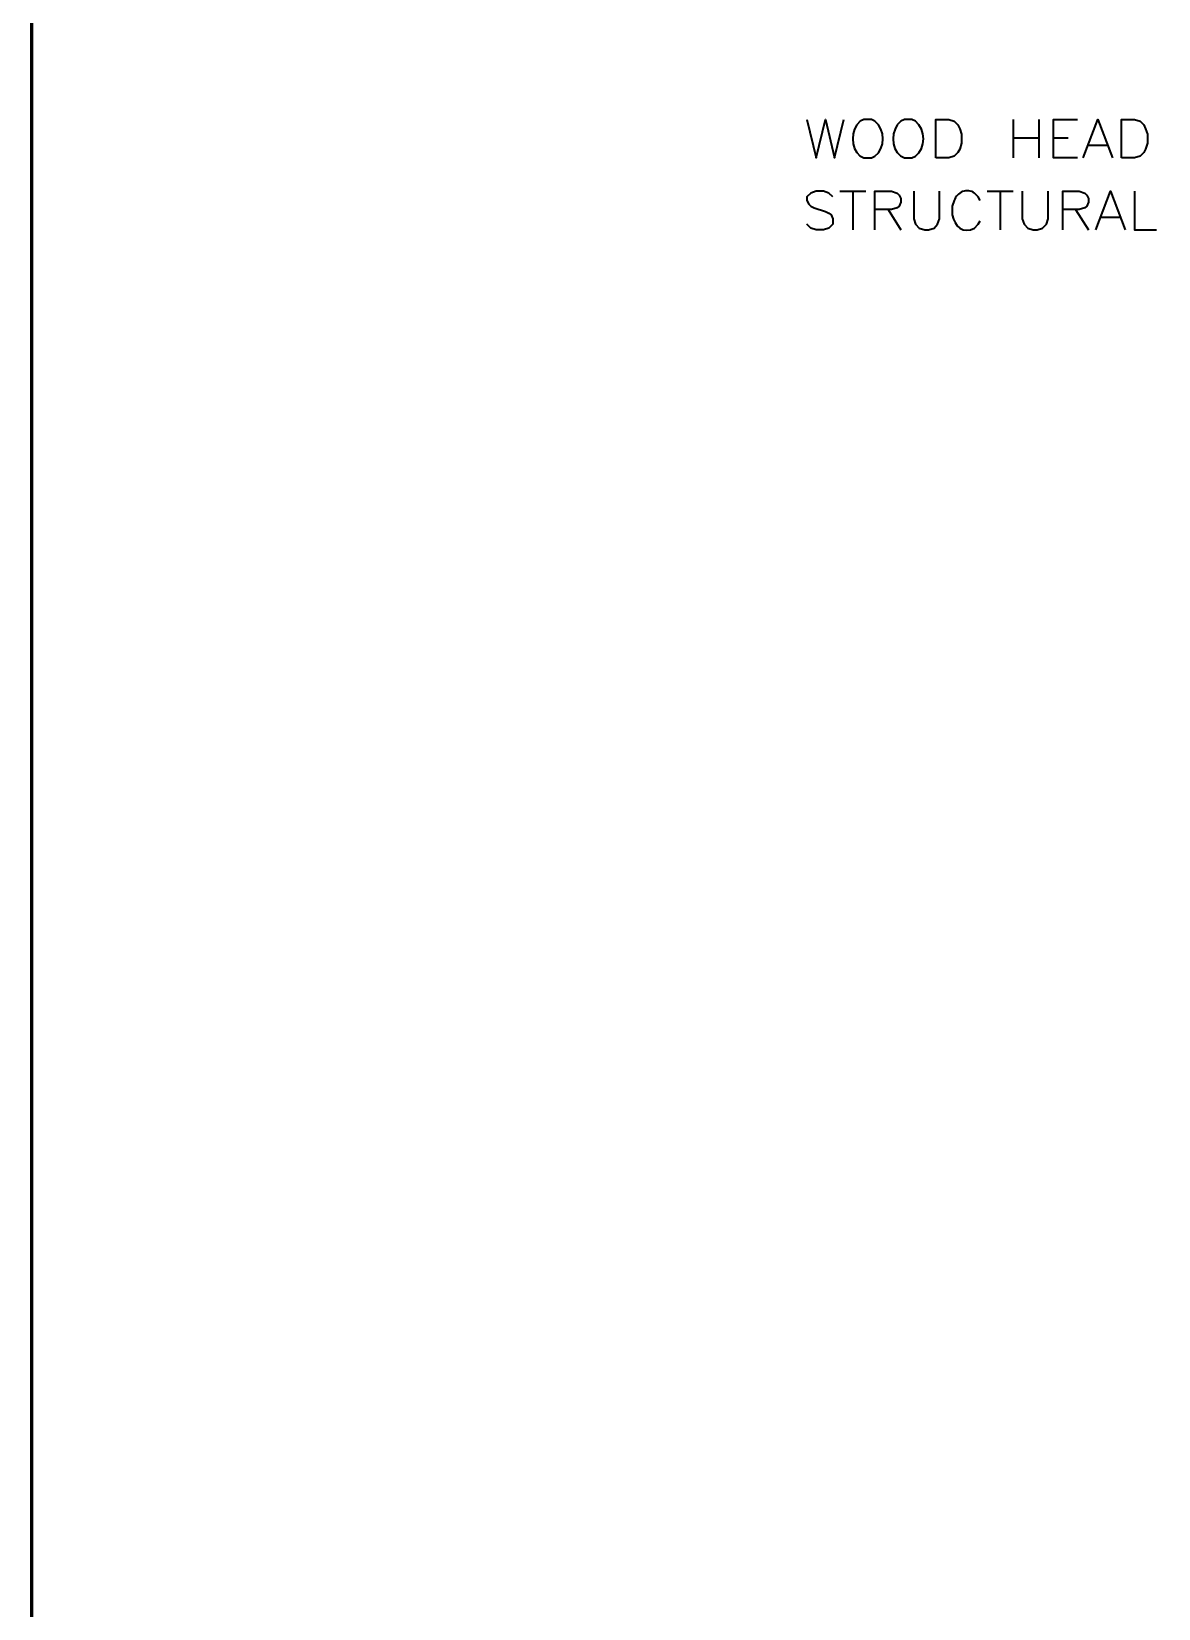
# Model space of a CAD drawing. Header units: inches. Extents: x 5 to 516, y -193 to 129.
# Drawn here: x 14.9 to 18.55, y -188.21 to -183.11 of the extents above; entities that cross this region are included whole.
import ezdxf

# ---------------------------------------------------------------- set-up
doc = ezdxf.new("R2010")
doc.units = ezdxf.units.IN
doc.header["$MEASUREMENT"] = 0
doc.layers.add('PDF7_Geometry', color=7, linetype='Continuous')

msp = doc.modelspace()

# ---------------------------------------------------------------- linework, layer by layer
at = {"layer": 'PDF7_Geometry', "lineweight": 60}
msp.add_lwpolyline([(59.9013316, -193.1846724), (59.9013316, -163.1857822), (14.901328, -163.1857822), (14.901328, -193.1846724)], dxfattribs=at)
at = {"layer": 'PDF7_Geometry', "lineweight": 35}
for points in [[(17.410219, -183.3980064), (17.440219, -183.5224509), (17.470219, -183.3980064), (17.4991079, -183.5224509), (17.5291079, -183.3980064)], [(17.6302183, -183.403562), (17.6191072, -183.3980064), (17.5946628, -183.3980064), (17.5824405, -183.403562), (17.5713294, -183.4157842)], [(17.7613264, -183.403562), (17.7491042, -183.3980064), (17.7257708, -183.3980064), (17.7135486, -183.403562), (17.7024375, -183.4157842)], [(18.0768858, -183.3980064), (18.0768858, -183.5224509)], [(18.1602191, -183.3980064), (18.1602191, -183.5224509)], [(18.2857716, -183.5224504), (18.2079938, -183.5224504), (18.2079938, -183.3980059), (18.2857716, -183.3980059)], [(18.3035523, -183.5224504), (18.35133, -183.3980059), (18.3991078, -183.5224504)], [(18.0768858, -183.4568952), (18.1602191, -183.4568952)], [(18.2079938, -183.4568952), (18.2557716, -183.4568952)], [(18.3213293, -183.4813398), (18.3813293, -183.4813398)], [(17.5946628, -183.5224509), (17.6191072, -183.5224509), (17.6302183, -183.5168953)], [(17.7257708, -183.5224509), (17.7491042, -183.5224509), (17.7613264, -183.5168953)], [(17.4935524, -183.6480065), (17.4813302, -183.6357842), (17.4635524, -183.6302287), (17.440219, -183.6302287), (17.4224413, -183.6357842), (17.410219, -183.6480065), (17.410219, -183.6602287), (17.4157746, -183.6713398), (17.4224413, -183.6780065), (17.4335524, -183.683562), (17.470219, -183.6957843), (17.4813302, -183.7013398), (17.4879968, -183.7068954), (17.4935524, -183.7191176), (17.4935524, -183.7368954), (17.4813302, -183.7491176), (17.4635524, -183.7546731), (17.440219, -183.7546731), (17.4224413, -183.7491176), (17.410219, -183.7368954)], [(17.5168859, -183.6302283), (17.6002192, -183.6302283)], [(17.5591041, -183.6302283), (17.5591041, -183.7546727)], [(17.6302169, -183.7546722), (17.6302169, -183.6302277), (17.6835502, -183.6302277), (17.7024391, -183.6357833), (17.7079947, -183.64245), (17.7135502, -183.6535611), (17.7135502, -183.6657833), (17.7079947, -183.6780055), (17.7024391, -183.6835611), (17.6835502, -183.6891166), (17.6302169, -183.6891166)], [(17.755773, -183.6302283), (17.755773, -183.7191172), (17.7613285, -183.736895), (17.7735508, -183.7491172), (17.7913286, -183.7546727), (17.8035508, -183.7546727), (17.8213286, -183.7491172), (17.8324397, -183.736895), (17.8391063, -183.7191172), (17.8391063, -183.6302283)], [(17.9935524, -183.6302283), (18.0768858, -183.6302283)], [(18.0357707, -183.6302283), (18.0357707, -183.7546727)], [(18.1068834, -183.6302283), (18.1068834, -183.7191172), (18.112439, -183.736895), (18.1246612, -183.7491172), (18.142439, -183.7546727), (18.1546612, -183.7546727), (18.172439, -183.7491172), (18.1846612, -183.736895), (18.1902167, -183.7191172), (18.1902167, -183.6302283)], [(18.237996, -183.7546722), (18.237996, -183.6302277), (18.2913293, -183.6302277), (18.3091071, -183.6357833), (18.3157738, -183.64245), (18.3213293, -183.6535611), (18.3213293, -183.6657833), (18.3157738, -183.6780055), (18.3091071, -183.6835611), (18.2913293, -183.6891166), (18.237996, -183.6891166)], [(18.3446628, -183.7546722), (18.3924406, -183.6302277), (18.4402184, -183.7546722)], [(18.4702189, -183.6302283), (18.4702189, -183.7546727), (18.5413301, -183.7546727)], [(17.6724397, -183.689117), (17.7135508, -183.7546726)], [(18.2791065, -183.689117), (18.3213288, -183.7546726)], [(17.9524411, -183.7491171), (17.9635522, -183.7368949), (17.9702189, -183.7257838)], [(18.3635521, -183.7135616), (18.422441, -183.7135616)]]:
    msp.add_lwpolyline(points, dxfattribs=at)
for points in [[(17.8268857, -183.5224504), (17.8268857, -183.3980059), (17.869108, -183.3980059), (17.8868857, -183.4035615), (17.8979969, -183.4157837), (17.9046635, -183.4280059), (17.9102191, -183.4457837), (17.9102191, -183.4746726), (17.9046635, -183.4935615), (17.8979969, -183.5046726), (17.8868857, -183.5168948), (17.869108, -183.5224504)], [(18.4279962, -183.5224504), (18.4279962, -183.3980059), (18.4702184, -183.3980059), (18.4879962, -183.4035615), (18.5002184, -183.4157837), (18.505774, -183.4280059), (18.5124406, -183.4457837), (18.5124406, -183.4746726), (18.505774, -183.4935615), (18.5002184, -183.5046726), (18.4879962, -183.5168948), (18.4702184, -183.5224504)]]:
    msp.add_lwpolyline(points, close=True, dxfattribs=at)
msp.add_lwpolyline([(17.9702189, -183.6602282), (17.9635522, -183.648006), (17.9524411, -183.6357837, 0.508362924), (17.8868856, -183.6602282), (17.8802189, -183.678006), (17.8802189, -183.7068949)], format="xyb", dxfattribs=at)
for points in [[(17.5713294, -183.4157842), (17.5478294, -183.4472657), (17.5555331, -183.5103398), (17.5946628, -183.5224509)], [(17.6302183, -183.5168953), (17.6645702, -183.4898953), (17.6638109, -183.4307102), (17.6302183, -183.403562)], [(17.7024375, -183.4157842), (17.6789375, -183.4472472), (17.6866412, -183.5103398), (17.7257708, -183.5224509)], [(17.7613264, -183.5168953), (17.7956782, -183.4898953), (17.794919, -183.4307102), (17.7613264, -183.403562)], [(17.8802189, -183.7068949), (17.8879226, -183.7430245), (17.9151819, -183.7699875), (17.9524411, -183.7491171)]]:
    msp.add_open_spline(points, degree=3, dxfattribs=at)

doc.saveas('drawing.dxf')
